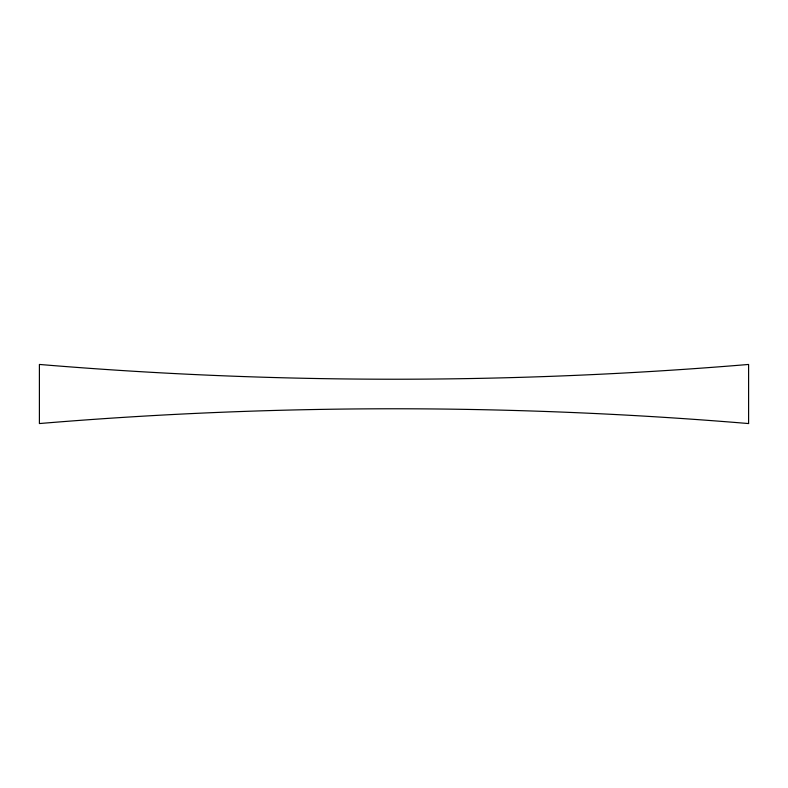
<?xml version="1.0" encoding="UTF-8"?>
<svg xmlns="http://www.w3.org/2000/svg" width="788" height="788" viewBox="0 0 788 788"><rect width="100%" height="100%" fill="white"/><g stroke="black" fill="none" stroke-linecap="round" stroke-linejoin="round"><path stroke-width="1.18" d="M748.6 423.55L748.6 364.45A4261.149 4261.149 0 0 1 39.4 364.44L39.4 423.55A4261.149 4261.149 0 0 1 748.6 423.56"/></g></svg>
